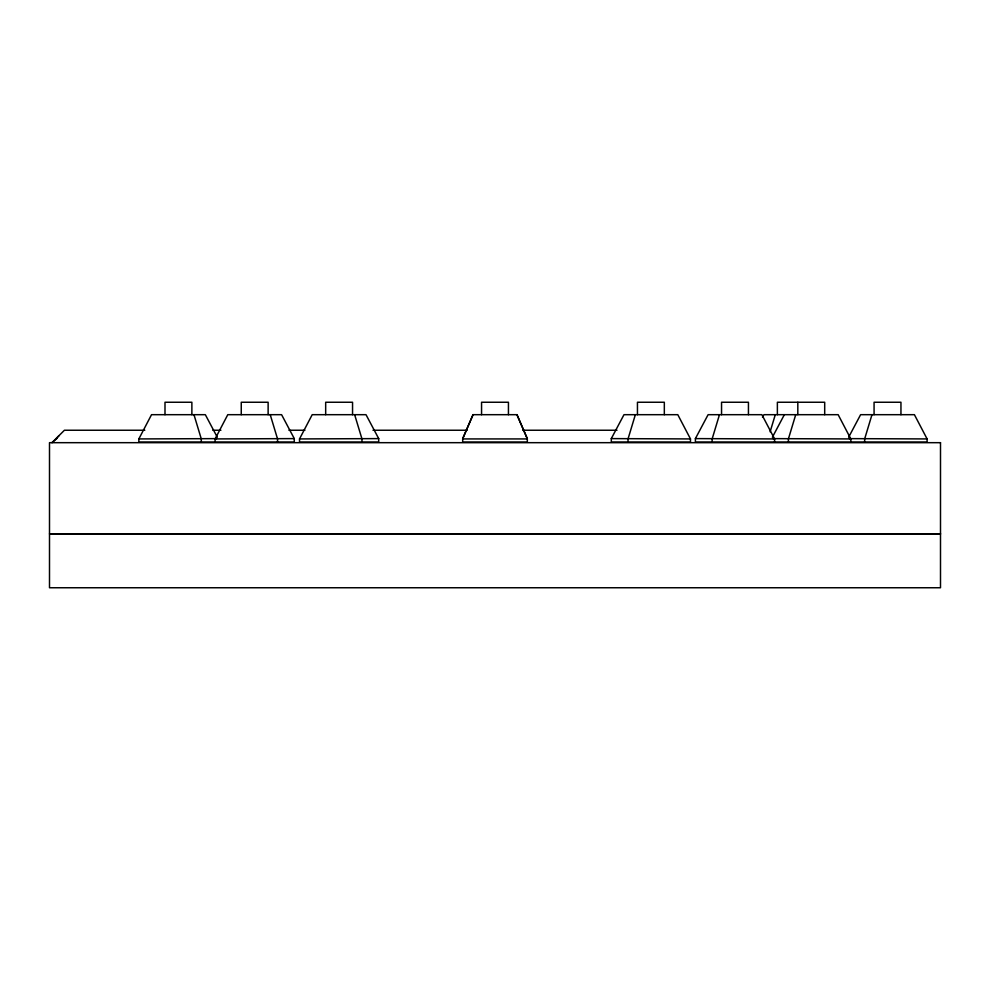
<?xml version="1.0" encoding="UTF-8"?>
<svg xmlns="http://www.w3.org/2000/svg" width="990" height="990" viewBox="0 0 990 990"><rect width="100%" height="100%" fill="white"/><g stroke="black" fill="none" stroke-linecap="round" stroke-linejoin="round"><path stroke-width="1.49" d="M56.319 438.533L59.053 435.6M635.357 414.686L628.031 438.929L628.031 442.035M719.47 414.686L712.144 438.929L712.144 442.035M770.121 431.801L775.294 414.686M795.725 414.686L788.399 438.929L788.399 442.035M871.98 414.686L864.654 438.929L864.654 442.035M473.034 414.686L462.677 438.929L527.324 438.929L516.966 414.686L473.034 414.686L462.677 438.607L462.677 442.035L527.324 442.035L527.324 438.607L516.966 414.686M215.102 442.035L215.102 438.929L227.787 414.686L281.593 414.686L294.278 438.607L294.278 442.035L138.847 442.035L138.847 438.929L151.532 414.686L205.338 414.686L217.317 437.271M299.524 438.929L312.209 414.686L366.015 414.686L378.7 438.607L378.7 442.035L299.524 442.035L299.524 438.929L378.7 438.607M611.3 438.607L623.985 414.686L677.791 414.686L690.476 438.929L690.476 442.035L611.3 442.035L611.3 438.607L690.476 438.929M848.628 437.271L860.607 414.686L914.413 414.686L927.098 438.929L927.098 442.035L695.401 442.035L695.401 438.607L708.098 414.686L761.892 414.686L774.588 438.929L774.588 442.035M762.51 417.347L763.921 414.686L838.146 414.686L850.843 438.929L850.843 442.035M772.373 437.271L784.352 414.686M216.501 438.632L138.847 438.929M294.278 438.607L215.102 438.929M144.812 430.242L64.412 430.242L51.975 442.679L56.777 438.533M212.85 430.242L220.919 430.242M288.919 430.242L304.932 430.242M372.995 430.242L467.193 430.242M522.794 430.242L616.993 430.242M774.588 438.929L695.401 438.607M850.843 438.929L773.178 438.632M927.098 438.929L849.445 438.632M354.643 414.686L361.969 438.929L361.969 442.035M270.221 414.686L277.547 438.929L277.547 442.035M193.966 414.686L201.292 438.929L201.292 442.035M900.949 414.686L900.949 402.249L874.071 402.249L874.071 414.686M824.695 414.686L824.695 402.249L777.373 402.249L777.373 414.686M797.816 402.249L797.816 414.686M748.44 414.686L748.44 402.249L721.549 402.249L721.549 414.686M664.327 414.686L664.327 402.249L637.449 402.249L637.449 414.686M508.439 414.686L508.439 402.249L481.561 402.249L481.561 414.686M352.551 414.686L352.551 402.249L325.673 402.249L325.673 414.686M268.129 414.686L268.129 402.249L241.251 402.249L241.251 414.686M191.874 414.686L191.874 402.249L164.996 402.249L164.996 414.686M940.5 442.679L49.5 442.679L49.5 587.751L940.5 587.751L940.5 442.679M940.5 533.845L49.5 533.845L940.5 533.87"/></g></svg>
